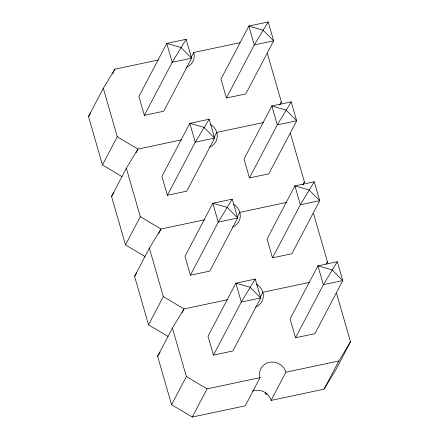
<?xml version="1.0" encoding="UTF-8"?>
<svg xmlns="http://www.w3.org/2000/svg" width="439" height="439" viewBox="0 0 439 439"><rect width="100%" height="100%" fill="white"/><g stroke="black" fill="none" stroke-linecap="round" stroke-linejoin="round"><path stroke-width="0.66" d="M122.004 176.588L102.463 164.954L88.497 116.5L103.297 88.299L114.919 69.153L158.512 59.934M112.4 73.95L114.919 69.153M102.463 164.954L117.268 136.759L103.297 88.299M144.343 115.342L172.203 62.278L186.147 39.301L191.585 58.178L163.725 111.243L144.343 115.342L138.9 96.465L166.76 43.401L186.147 39.301M145.04 256.513L125.499 244.88L111.533 196.425L126.339 168.225L137.956 149.079L181.554 139.86M136.068 152.679L137.956 149.079L117.268 136.759M191.228 57.284L193.753 52.482L240.029 42.698M125.499 244.88L140.304 216.685L126.339 168.225M167.38 195.267L195.24 142.203L209.183 119.227L214.622 138.104L186.767 191.168L167.38 195.267L161.936 176.39L189.796 123.326L209.183 119.227M226.403 97.99L254.263 44.926L268.207 21.95L273.651 40.832L245.791 93.891L226.403 97.99L220.965 79.113L248.825 26.049L268.207 21.95M168.077 336.439L148.536 324.805L134.57 276.351L149.375 248.15L160.992 229.004L204.59 219.785M158.474 233.8L160.992 229.004L140.304 216.685M213.952 137.808L216.789 132.408L263.735 122.481M148.536 324.805L163.341 296.61L149.375 248.15M190.416 275.193L218.276 222.129L232.22 199.152L237.664 218.029L209.804 271.093L190.416 275.193L184.978 256.316L212.833 203.252L232.22 199.152M280.45 103.856L281.394 102.057L267.422 53.596M249.445 177.916L277.3 124.852L291.244 101.875L296.687 120.758L268.827 173.817L249.445 177.916L244.002 159.039L271.862 105.975L291.244 101.875M336.537 293.373L350.503 341.833L338.886 360.984L285.899 372.184A13.625 12.665 27.7 0 0 269.348 362.329A13.625 12.665 27.7 0 0 260.053 377.65L245.247 405.845L192.266 417.05L171.578 404.731L157.606 356.276L172.412 328.076L184.029 308.93L227.627 299.711M182.141 312.53L184.029 308.93L163.341 296.61M237.307 217.135L239.826 212.333L286.777 202.406M171.578 404.731L186.377 376.536L172.412 328.076M213.453 355.118L241.313 302.054L255.257 279.078L260.7 297.955L232.84 351.019L213.453 355.118L208.015 336.241L235.875 283.177L255.257 279.078M303.168 184.38L304.43 181.982L290.464 133.522M272.482 257.841L300.342 204.777L314.28 181.801L319.724 200.683L291.864 253.747L272.482 257.841L267.038 238.964L294.898 185.9L314.28 181.801M192.266 417.05L207.065 388.855L260.053 377.65M260.025 297.658L262.862 292.259L309.813 282.332M326.523 263.707L327.467 261.907L313.501 213.447M267.247 393.882L265.908 394.162L266.539 392.965M295.518 337.767L323.378 284.702L337.322 261.726L342.76 280.609L314.906 333.673L295.518 337.767L290.075 318.89L317.935 265.825L337.322 261.726M252.568 391.111A13.625 12.665 27.7 0 1 271.099 400.384L285.899 372.184M271.099 400.384L324.081 389.179L338.886 360.984M350.503 341.833L335.703 370.033L324.081 389.179M88.497 116.5L90.61 113.015M111.533 196.425L113.997 192.359M134.57 276.351L136.683 272.866M279.632 104.959L281.394 102.057M157.606 356.276L160.07 352.21M302.669 184.885L304.43 181.982M326.056 264.229L327.467 261.907M186.377 376.536L207.065 388.855M265.535 392.861L265.908 394.162M233.477 204.234A13.625 12.665 27.7 0 1 240.314 216.356A13.625 12.665 27.7 0 1 232.511 227.073M256.513 284.159A13.625 12.665 27.7 0 1 263.351 296.281A13.625 12.665 27.7 0 1 255.547 306.998M210.435 124.308A13.625 12.665 27.7 0 1 217.278 136.43A13.625 12.665 27.7 0 1 209.469 147.147M193.753 52.482A13.625 12.665 27.7 0 1 186.432 67.222M191.585 58.178L172.203 62.278L166.76 43.401L180.923 47.461L191.585 58.178M273.651 40.832L254.263 44.926L248.825 26.049L262.983 30.11L273.651 40.832M214.622 138.104L195.24 142.203L189.796 123.326L203.959 127.387L214.622 138.104M296.687 120.758L277.3 124.852L271.862 105.975L286.025 110.035L296.687 120.758M237.664 218.029L218.276 222.129L212.833 203.252L226.996 207.312L237.664 218.029M319.724 200.683L300.342 204.777L294.898 185.9L309.061 189.961L319.724 200.683M260.7 297.955L241.313 302.054L235.875 283.177L250.032 287.238L260.7 297.955M342.76 280.609L323.378 284.702L317.935 265.825L332.098 269.886L342.76 280.609"/></g></svg>
